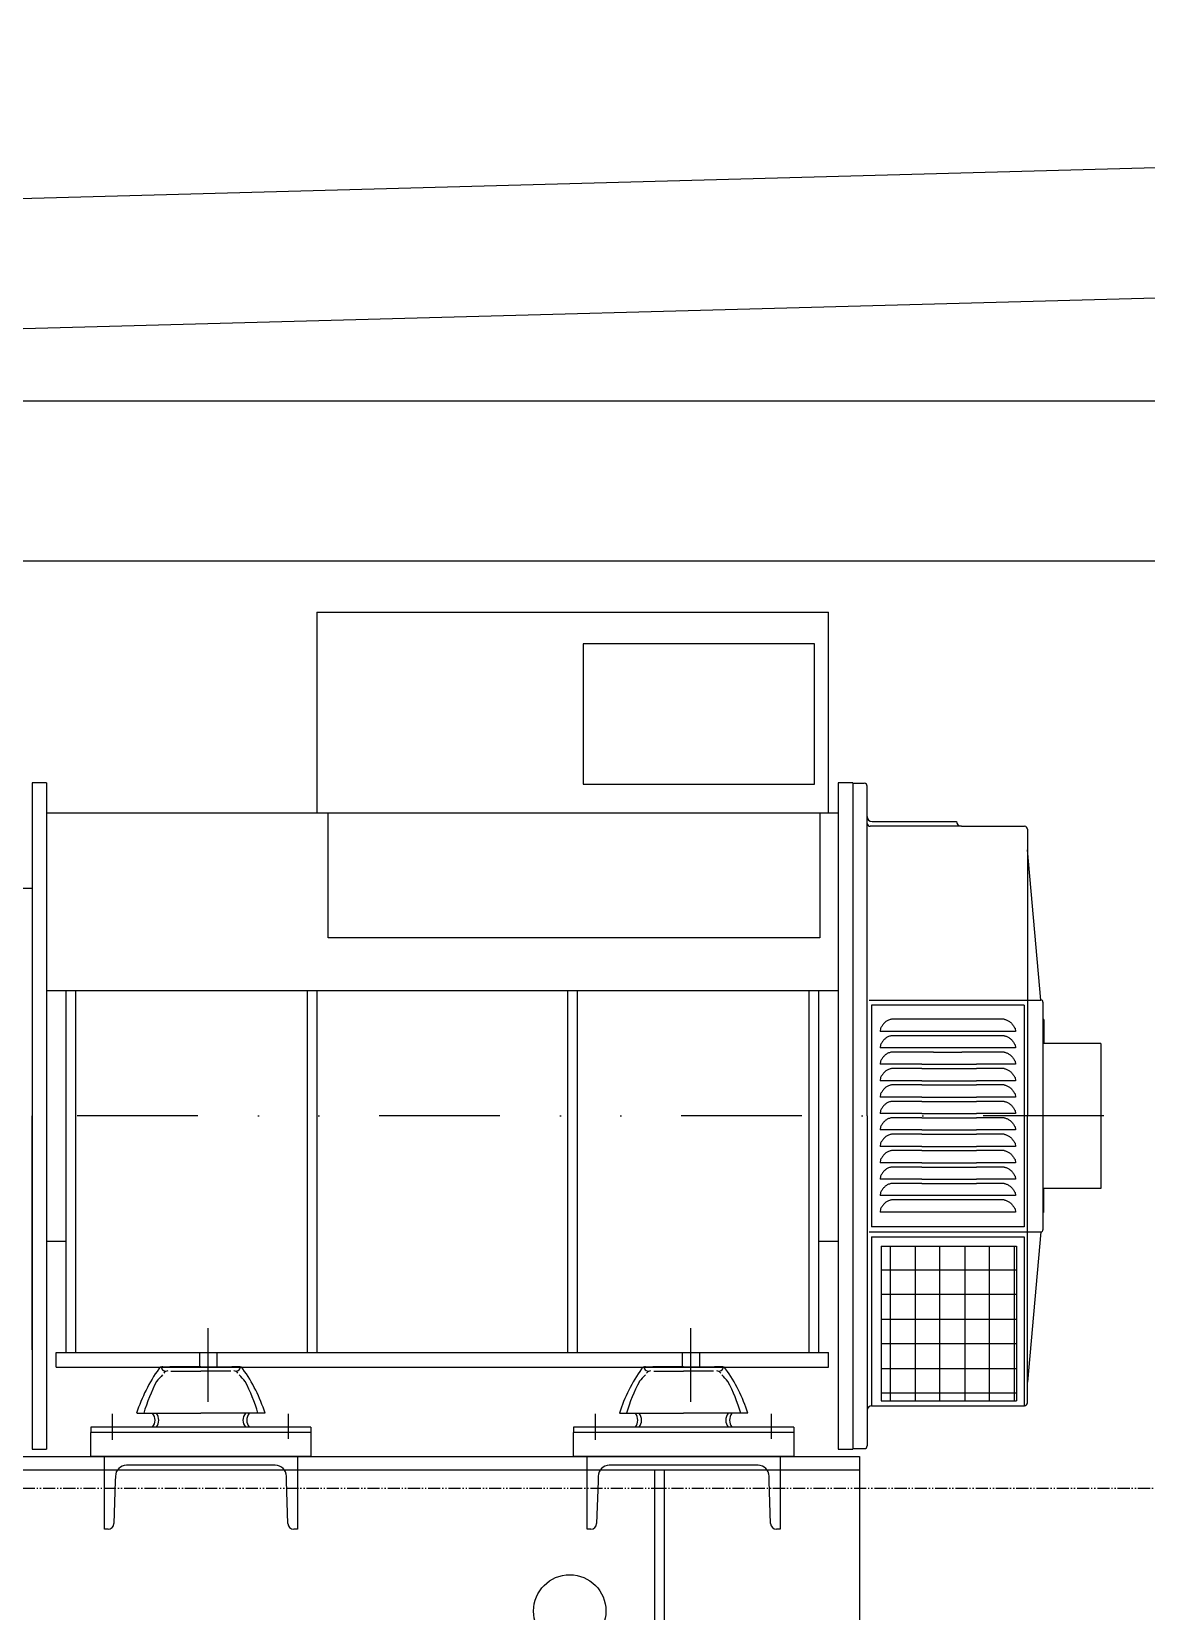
# Model space of a CAD drawing. Extents: x -79364 to 3230, y 28528 to 72157.
# Drawn here: x -61454 to -60299, y 50244 to 51880 of the extents above; entities that cross this region are included whole.
import ezdxf

# ---------------------------------------------------------------- set-up
doc = ezdxf.new("R2010")
doc.units = 0
doc.header["$LTSCALE"] = 500
doc.linetypes.add('DIVIDE2', pattern=[0.625, 0.25, -0.125, 0, -0.125, 0, -0.125])
doc.linetypes.add('PHANTOM', pattern=[2.1, 1.25, -0.2, 0.125, -0.2, 0.125, -0.2])
doc.layers.get('0').update_dxf_attribs({"linetype": 'CONTINUOUS'})
for name, color, linetype in [('GENERATORSETT', 1, 'CONTINUOUS'), ('OBRYS', 6, 'CONTINUOUS'), ('S0CO1', 1, 'CONTINUOUS'), ('S0CO3', 3, 'CONTINUOUS'), ('S0PH1', 1, 'PHANTOM')]:
    doc.layers.add(name, color=color, linetype=linetype)

# ---------------------------------------------------------------- blocks, each defined once
blk = doc.blocks.new('gt')
at = {"color": 0, "linetype": 'ByBlock'}
for p, q in [((993.9, 1144.1), (1001.2, 1144.1)), ((1013.3, 1144.1), (1001.2, 1144.1)), ((1002.3, 1139.6), (1033.3, 1139.6)), ((1033.3, 1144.1), (1013.3, 1144.1)), ((1033.3, 1144.1), (1053.3, 1144.1)), ((1064.2, 1139.6), (1033.3, 1139.6)), ((1053.3, 1144.1), (1065.3, 1144.1)), ((1072.6, 1144.1), (1065.3, 1144.1)), ((1493.9, 1144.1), (1501.2, 1144.1)), ((1513.3, 1144.1), (1501.2, 1144.1)), ((1502.3, 1139.6), (1533.3, 1139.6)), ((1533.3, 1144.1), (1513.3, 1144.1)), ((1533.3, 1144.1), (1553.3, 1144.1)), ((1564.2, 1139.6), (1533.3, 1139.6)), ((1553.3, 1144.1), (1565.3, 1144.1)), ((1572.6, 1144.1), (1565.3, 1144.1)), ((983.3, 1081.4), (919.3, 1081.4)), ((919.3, 1081.4), (919.3, 1076.1)), ((941.5, 1095.2), (941.5, 1068.5)), ((966.8, 1095.9), (983.3, 1095.9)), ((983.3, 1095.9), (1033.3, 1095.9)), ((1083.3, 1081.4), (983.3, 1081.4)), ((1083.3, 1095.9), (1033.3, 1095.9)), ((1099.8, 1095.9), (1083.3, 1095.9)), ((1147.3, 1081.4), (1083.3, 1081.4)), ((1123.8, 1095.2), (1123.8, 1069.5)), ((1147.3, 1081.4), (1147.3, 1076.1)), ((1419.3, 1081.4), (1419.3, 1076.1)), ((1483.3, 1081.4), (1419.3, 1081.4)), ((1441.5, 1095.2), (1441.5, 1068.5)), ((1466.8, 1095.9), (1483.3, 1095.9)), ((1483.3, 1095.9), (1533.3, 1095.9)), ((1583.3, 1081.4), (1483.3, 1081.4)), ((1583.3, 1095.9), (1533.3, 1095.9)), ((1599.8, 1095.9), (1583.3, 1095.9)), ((1647.3, 1081.4), (1583.3, 1081.4)), ((1623.8, 1095.2), (1623.8, 1069.5)), ((1647.3, 1081.4), (1647.3, 1076.1)), ((1147.3, 1076.1), (919.3, 1076.1)), ((919.3, 1051.1), (919.3, 1076.1)), ((919.3, 1051.1), (919.3, 1076.1)), ((1147.3, 1076.1), (919.3, 1076.1)), ((1147.3, 1076.1), (919.3, 1076.1)), ((1147.3, 1076.1), (1147.3, 1051.1)), ((1147.3, 1076.1), (1147.3, 1051.1)), ((1647.3, 1076.1), (1419.3, 1076.1)), ((1419.3, 1051.1), (1419.3, 1076.1)), ((1647.3, 1076.1), (1419.3, 1076.1)), ((1647.3, 1076.1), (1419.3, 1076.1)), ((1419.3, 1051.1), (1419.3, 1076.1)), ((1647.3, 1076.1), (1647.3, 1051.1)), ((1647.3, 1076.1), (1647.3, 1051.1)), ((-283.7, 1051.1), (1715.3, 1051.1)), ((1147.3, 1051.1), (919.3, 1051.1)), ((1133.3, 1051.1), (933.3, 1051.1)), ((933.3, 975.7), (933.3, 1051.1)), ((1133.3, 1051.1), (1133.3, 975.7)), ((1647.3, 1051.1), (1419.3, 1051.1)), ((1633.3, 1051.1), (1433.3, 1051.1)), ((1433.3, 975.7), (1433.3, 1051.1)), ((1633.3, 1051.1), (1633.3, 975.7)), ((1715.3, 1051.1), (1715.3, 791.1)), ((1715.3, 1037.1), (-584.7, 1037.1)), ((1110.3, 1042.1), (956.3, 1042.1)), ((1610.3, 1042.1), (1456.3, 1042.1)), ((1503.3, 791.1), (1503.3, 1037.1)), ((1513.3, 791.1), (1513.3, 1037.1)), ((944.6, 1025.7), (943.1, 981.7)), ((944.8, 1030.6), (944.6, 1025.7)), ((1121.9, 1025.7), (1121.8, 1030.6)), ((1123.4, 981.7), (1121.9, 1025.7)), ((1444.6, 1025.7), (1443.1, 981.7)), ((1444.8, 1030.6), (1444.6, 1025.7)), ((1621.9, 1025.7), (1621.8, 1030.6)), ((1623.4, 981.7), (1621.9, 1025.7)), ((937.1, 975.7), (933.3, 975.7)), ((1133.3, 975.7), (1129.4, 975.7)), ((1437.1, 975.7), (1433.3, 975.7)), ((1633.3, 975.7), (1629.4, 975.7))]:
    blk.add_line(p, q, dxfattribs=at)
blk.add_circle((1415.3, 891.1), 37.5, dxfattribs=at)
for centre, radius, start, end in [((1123.3, 1046.4), 164.2, 144.4201, 162.4257), ((1150.1, 1043.8), 183.6, 152.4005, 163.4917), ((1073, 1057.2), 111.7, 135.288, 140.0986), ((993.9, 1139.1), 5, 90, 146.4666), ((995.7, 1143.2), 3.22, 184.8908, 271.4288), ((999.1, 1134.7), 5, 90, 146.4666), ((1067.5, 1134.7), 5, 33.5334, 90), ((1070.9, 1143.2), 3.22, 268.5712, 355.1092), ((1072.6, 1139.1), 5, 33.5334, 90), ((993.5, 1057.2), 111.7, 39.9014, 44.712), ((943.2, 1046.4), 164.2, 17.5743, 35.5799), ((916.4, 1043.8), 183.6, 16.5083, 27.5995), ((1623.3, 1046.4), 164.2, 144.4201, 162.4257), ((1650.1, 1043.8), 183.6, 152.4005, 163.4917), ((1573, 1057.2), 111.7, 135.288, 140.0986), ((1493.9, 1139.1), 5, 90, 146.4666), ((1495.7, 1143.2), 3.22, 184.8908, 271.4288), ((1499.1, 1134.7), 5, 90, 146.4666), ((1567.5, 1134.7), 5, 33.5334, 90), ((1570.9, 1143.2), 3.22, 268.5712, 355.1092), ((1572.6, 1139.1), 5, 33.5334, 90), ((1493.5, 1057.2), 111.7, 39.9014, 44.712), ((1443.2, 1046.4), 164.2, 17.5743, 35.5799), ((1416.4, 1043.8), 183.6, 16.5083, 27.5995), ((974.3, 1088.7), 11.5, 321.1124, 38.8876), ((978.2, 1088.7), 11.5, 321.1124, 38.8876), ((1088.4, 1088.7), 11.5, 141.1124, 218.8876), ((1092.3, 1088.7), 11.5, 141.1124, 218.8876), ((1474.3, 1088.7), 11.5, 321.1124, 38.8876), ((1478.2, 1088.7), 11.5, 321.1124, 38.8876), ((1588.4, 1088.7), 11.5, 141.1124, 218.8876), ((1592.3, 1088.7), 11.5, 141.1124, 218.8876), ((956.3, 1030.6), 11.5, 90, 180), ((1110.3, 1030.6), 11.5, 0, 90), ((1456.3, 1030.6), 11.5, 90, 180), ((1610.3, 1030.6), 11.5, 0, 90), ((937.1, 981.7), 6, 270, 0), ((1129.4, 981.7), 6, 180, 270), ((1437.1, 981.7), 6, 270, 0), ((1629.4, 981.7), 6, 180, 270)]:
    blk.add_arc(centre, radius, start, end, dxfattribs=at)
blk = doc.blocks.new('*X24')
at = {"layer": 'OBRYS', "color": 0}
for p, q in [((194.603058, 147.487442), (194.603058, 163.487442)), ((197.163055, 163.487442), (197.163055, 147.487442)), ((199.723068, 147.487442), (199.723068, 163.487442)), ((202.283066, 163.487442), (202.283066, 147.487442)), ((204.843063, 147.487442), (204.843063, 163.487442)), ((207.403061, 163.487442), (207.403061, 147.487442)), ((193.633057, 161.067444), (207.633057, 161.067444)), ((207.633057, 158.507446), (193.633057, 158.507446)), ((193.633057, 155.947449), (207.633057, 155.947449)), ((207.633057, 153.387451), (193.633057, 153.387451)), ((193.633057, 150.827454), (207.633057, 150.827454)), ((207.633057, 148.267441), (193.633057, 148.267441))]:
    blk.add_line(p, q, dxfattribs=at)

msp = doc.modelspace()

# ---------------------------------------------------------------- linework, layer by layer
at = {"layer": 'GENERATORSETT', "color": 0}
for p, q in [((-61158.216, 51279.005), (-60628.216, 51279.005)), ((-61158.216, 51279.005), (-61158.216, 51071.331)), ((-60628.216, 51071.331), (-60628.216, 51279.005)), ((-60882.281, 51246.268), (-60882.281, 51101.044)), ((-60642.662, 51246.268), (-60882.281, 51246.268)), ((-60642.662, 51101.044), (-60642.662, 51246.268)), ((-61453.216, 51102.331), (-61453.216, 50412.331)), ((-61438.216, 51102.331), (-61453.216, 51102.331)), ((-61438.216, 51102.331), (-61438.216, 50412.331)), ((-60882.281, 51101.044), (-60642.662, 51101.044)), ((-60603.216, 51102.331), (-60618.216, 51102.331)), ((-60618.216, 51102.331), (-60618.216, 50412.331)), ((-60603.216, 51102.331), (-60603.216, 50412.331)), ((-60603.216, 51101.826), (-60591.216, 51101.826)), ((-60588.216, 51067.331), (-60588.216, 51098.826)), ((-61438.216, 51071.331), (-60618.216, 51071.331)), ((-61146.648, 50941.881), (-61146.648, 51071.331)), ((-60637.216, 51071.331), (-60637.216, 50941.881)), ((-60588.216, 50757.331), (-60588.216, 51067.331)), ((-60583.216, 51062.331), (-60495.716, 51062.331)), ((-60490.716, 51057.331), (-60585.216, 51057.331)), ((-60490.716, 51057.331), (-60425.216, 51057.331)), ((-60422.216, 51054.331), (-60422.216, 50757.331)), ((-60408.216, 50877.331), (-60422.216, 51033.015)), ((-61464.109, 50993.343), (-61453.216, 50993.343)), ((-61453.216, 50999.609), (-61453.216, 50757.331)), ((-60637.216, 50941.881), (-61146.648, 50941.881)), ((-61438.216, 50887.394), (-60618.216, 50887.394)), ((-61418.216, 50887.394), (-61418.216, 50512.331)), ((-61408.216, 50887.394), (-61408.216, 50512.331)), ((-61168.216, 50887.394), (-61168.216, 50512.331)), ((-61158.216, 50887.394), (-61158.216, 50512.331)), ((-60898.216, 50512.331), (-60898.216, 50887.394)), ((-60888.216, 50512.331), (-60888.216, 50887.394)), ((-60648.216, 50512.331), (-60648.216, 50887.394)), ((-60638.216, 50512.331), (-60638.216, 50887.394)), ((-60586.216, 50877.331), (-60422.216, 50877.331)), ((-60583.754, 50872.233), (-60583.754, 50642.463)), ((-60425.754, 50872.233), (-60583.754, 50872.233)), ((-60583.754, 50872.233), (-60583.754, 50642.463)), ((-60425.754, 50872.233), (-60583.754, 50872.233)), ((-60425.754, 50872.233), (-60583.754, 50872.233)), ((-60583.754, 50872.233), (-60583.754, 50642.463)), ((-60425.754, 50872.233), (-60583.754, 50872.233)), ((-60583.754, 50872.233), (-60583.754, 50642.463)), ((-60425.754, 50872.233), (-60425.754, 50642.463)), ((-60425.754, 50872.233), (-60425.754, 50642.463)), ((-60422.216, 50877.331), (-60408.216, 50877.331)), ((-60406.216, 50875.331), (-60406.216, 50817.091)), ((-60446.42, 50857.466), (-60563.089, 50857.466)), ((-60446.42, 50857.466), (-60563.089, 50857.466)), ((-60405.216, 50857.331), (-60406.216, 50857.331)), ((-60405.216, 50857.331), (-60405.216, 50832.331)), ((-60434.754, 50844.871), (-60574.754, 50844.871)), ((-60434.754, 50844.871), (-60574.754, 50844.871)), ((-60446.42, 50840.466), (-60563.089, 50840.466)), ((-60446.42, 50840.466), (-60563.089, 50840.466)), ((-60346.216, 50832.331), (-60406.216, 50832.331)), ((-60346.216, 50832.331), (-60346.216, 50812.995)), ((-60434.754, 50827.871), (-60574.754, 50827.871)), ((-60434.754, 50827.871), (-60574.754, 50827.871)), ((-60519.449, 50823.466), (-60563.089, 50823.466)), ((-60519.449, 50823.466), (-60563.089, 50823.466)), ((-60519.449, 50823.466), (-60490.227, 50823.466)), ((-60446.42, 50823.466), (-60490.227, 50823.466)), ((-60446.42, 50823.466), (-60490.227, 50823.466)), ((-60406.216, 50817.091), (-60406.216, 50769.987)), ((-60346.216, 50812.995), (-60346.216, 50682.331)), ((-60531.615, 50810.871), (-60574.754, 50810.871)), ((-60531.615, 50810.871), (-60574.754, 50810.871)), ((-60531.615, 50806.466), (-60563.089, 50806.466)), ((-60531.615, 50806.466), (-60563.089, 50806.466)), ((-60531.615, 50810.871), (-60475.128, 50810.871)), ((-60531.615, 50806.466), (-60475.128, 50806.466)), ((-60434.754, 50810.871), (-60475.128, 50810.871)), ((-60434.754, 50810.871), (-60475.128, 50810.871)), ((-60446.42, 50806.466), (-60475.128, 50806.466)), ((-60446.42, 50806.466), (-60475.128, 50806.466)), ((-60531.615, 50793.871), (-60574.754, 50793.871)), ((-60531.615, 50793.871), (-60574.754, 50793.871)), ((-60531.615, 50789.466), (-60563.089, 50789.466)), ((-60531.615, 50789.466), (-60563.089, 50789.466)), ((-60531.615, 50793.871), (-60475.128, 50793.871)), ((-60531.615, 50789.466), (-60475.128, 50789.466)), ((-60434.754, 50793.871), (-60475.128, 50793.871)), ((-60434.754, 50793.871), (-60475.128, 50793.871)), ((-60446.42, 50789.466), (-60475.128, 50789.466)), ((-60446.42, 50789.466), (-60475.128, 50789.466)), ((-60531.615, 50776.871), (-60574.754, 50776.871)), ((-60531.615, 50776.871), (-60574.754, 50776.871)), ((-60531.615, 50772.466), (-60563.089, 50772.466)), ((-60531.615, 50772.466), (-60563.089, 50772.466)), ((-60531.615, 50776.871), (-60475.128, 50776.871)), ((-60531.615, 50772.466), (-60475.128, 50772.466)), ((-60434.754, 50776.871), (-60475.128, 50776.871)), ((-60434.754, 50776.871), (-60475.128, 50776.871)), ((-60446.42, 50772.466), (-60475.128, 50772.466)), ((-60446.42, 50772.466), (-60475.128, 50772.466)), ((-60406.216, 50769.987), (-60406.216, 50707.331)), ((-60346.216, 50774.083), (-60346.216, 50682.331)), ((-61453.216, 50515.052), (-61453.216, 50757.331)), ((-60588.216, 50757.331), (-60588.216, 50515.052)), ((-60531.615, 50759.871), (-60574.754, 50759.871)), ((-60531.615, 50759.871), (-60574.754, 50759.871)), ((-60531.615, 50755.466), (-60563.089, 50755.466)), ((-60531.615, 50755.466), (-60563.089, 50755.466)), ((-60531.615, 50759.871), (-60475.128, 50759.871)), ((-60531.615, 50755.466), (-60475.128, 50755.466)), ((-60434.754, 50759.871), (-60475.128, 50759.871)), ((-60434.754, 50759.871), (-60475.128, 50759.871)), ((-60446.42, 50755.466), (-60475.128, 50755.466)), ((-60446.42, 50755.466), (-60475.128, 50755.466)), ((-60422.216, 50464.831), (-60422.216, 50757.331)), ((-60531.615, 50742.871), (-60574.754, 50742.871)), ((-60531.615, 50742.871), (-60574.754, 50742.871)), ((-60531.615, 50738.466), (-60563.089, 50738.466)), ((-60531.615, 50738.466), (-60563.089, 50738.466)), ((-60531.615, 50742.871), (-60475.128, 50742.871)), ((-60531.615, 50738.466), (-60475.128, 50738.466)), ((-60434.754, 50742.871), (-60475.128, 50742.871)), ((-60434.754, 50742.871), (-60475.128, 50742.871)), ((-60446.42, 50738.466), (-60475.128, 50738.466)), ((-60446.42, 50738.466), (-60475.128, 50738.466)), ((-60531.615, 50725.871), (-60574.754, 50725.871)), ((-60531.615, 50725.871), (-60574.754, 50725.871)), ((-60531.615, 50721.466), (-60563.089, 50721.466)), ((-60531.615, 50721.466), (-60563.089, 50721.466)), ((-60531.615, 50725.871), (-60475.128, 50725.871)), ((-60531.615, 50721.466), (-60475.128, 50721.466)), ((-60434.754, 50725.871), (-60475.128, 50725.871)), ((-60434.754, 50725.871), (-60475.128, 50725.871)), ((-60446.42, 50721.466), (-60475.128, 50721.466)), ((-60446.42, 50721.466), (-60475.128, 50721.466)), ((-60531.615, 50708.871), (-60574.754, 50708.871)), ((-60531.615, 50708.871), (-60574.754, 50708.871)), ((-60531.615, 50704.466), (-60563.089, 50704.466)), ((-60531.615, 50704.466), (-60563.089, 50704.466)), ((-60531.615, 50708.871), (-60475.128, 50708.871)), ((-60531.615, 50704.466), (-60475.128, 50704.466)), ((-60434.754, 50708.871), (-60475.128, 50708.871)), ((-60434.754, 50708.871), (-60475.128, 50708.871)), ((-60446.42, 50704.466), (-60475.128, 50704.466)), ((-60446.42, 50704.466), (-60475.128, 50704.466)), ((-60406.216, 50707.331), (-60406.216, 50639.331)), ((-60531.615, 50691.871), (-60574.754, 50691.871)), ((-60531.615, 50691.871), (-60574.754, 50691.871)), ((-60531.615, 50687.466), (-60563.089, 50687.466)), ((-60531.615, 50687.466), (-60563.089, 50687.466)), ((-60531.615, 50691.871), (-60475.128, 50691.871)), ((-60531.615, 50687.466), (-60475.128, 50687.466)), ((-60434.754, 50691.871), (-60475.128, 50691.871)), ((-60434.754, 50691.871), (-60475.128, 50691.871)), ((-60446.42, 50687.466), (-60475.128, 50687.466)), ((-60446.42, 50687.466), (-60475.128, 50687.466)), ((-60346.216, 50682.331), (-60406.216, 50682.331)), ((-60405.216, 50657.331), (-60405.216, 50682.331)), ((-60434.754, 50674.871), (-60574.754, 50674.871)), ((-60434.754, 50674.871), (-60574.754, 50674.871)), ((-60446.42, 50670.466), (-60563.089, 50670.466)), ((-60446.42, 50670.466), (-60563.089, 50670.466)), ((-60434.754, 50657.871), (-60574.754, 50657.871)), ((-60434.754, 50657.871), (-60574.754, 50657.871)), ((-60586.216, 50637.331), (-60422.216, 50637.331)), ((-60425.754, 50642.463), (-60583.754, 50642.463)), ((-60425.754, 50642.463), (-60583.754, 50642.463)), ((-60408.216, 50637.331), (-60422.216, 50481.646)), ((-60422.216, 50637.331), (-60408.216, 50637.331)), ((-61423.216, 50627.331), (-61438.216, 50627.331)), ((-61418.216, 50627.331), (-61423.216, 50627.331)), ((-60618.216, 50627.331), (-60638.216, 50627.331)), ((-60583.754, 50632.331), (-60583.754, 50462.331)), ((-60583.754, 50632.331), (-60425.754, 50632.331)), ((-60573.754, 50622.331), (-60433.754, 50622.331)), ((-60573.754, 50622.331), (-60573.754, 50462.331)), ((-60433.754, 50622.331), (-60433.754, 50462.331)), ((-60425.754, 50632.331), (-60425.754, 50462.331)), ((-61270.825, 50461.298), (-61270.825, 50537.556)), ((-60770.825, 50461.298), (-60770.825, 50537.556)), ((-61428.216, 50497.331), (-61428.216, 50512.331)), ((-61428.216, 50512.331), (-60628.216, 50512.331)), ((-61279.825, 50512.331), (-61279.825, 50497.331)), ((-61261.825, 50512.331), (-61261.825, 50497.331)), ((-60779.825, 50512.331), (-60779.825, 50497.331)), ((-60761.825, 50512.331), (-60761.825, 50497.331)), ((-60628.216, 50497.331), (-60628.216, 50512.331)), ((-60588.216, 50515.052), (-60588.216, 50447.331)), ((-61428.216, 50497.331), (-60628.216, 50497.331)), ((-60583.754, 50462.331), (-60583.754, 50457.331)), ((-60583.754, 50457.302), (-60425.216, 50457.302)), ((-60573.754, 50462.331), (-60433.754, 50462.331)), ((-60425.754, 50462.331), (-60425.754, 50457.302)), ((-60422.216, 50460.331), (-60422.216, 50464.831)), ((-60588.216, 50447.331), (-60588.216, 50415.835)), ((-61453.216, 50412.331), (-61438.216, 50412.331)), ((-60618.216, 50412.331), (-60603.216, 50412.331)), ((-60603.216, 50412.835), (-60591.216, 50412.835))]:
    msp.add_line(p, q, dxfattribs=at)
for points in [[(-60563.089, 50857.466), (-60563.819, 50857.265), (-60564.547, 50857.053), (-60565.272, 50856.821), (-60565.993, 50856.557), (-60566.707, 50856.251), (-60566.707, 50856.251), (-60567.413, 50855.895), (-60568.107, 50855.488), (-60568.784, 50855.031), (-60569.439, 50854.525), (-60570.068, 50853.972), (-60570.068, 50853.972), (-60570.667, 50853.375), (-60571.235, 50852.742), (-60571.772, 50852.086), (-60572.276, 50851.416), (-60572.748, 50850.743), (-60572.748, 50850.743), (-60573.189, 50850.078), (-60573.603, 50849.419), (-60573.998, 50848.765), (-60574.379, 50848.115), (-60574.754, 50844.871)], [(-60563.089, 50857.466), (-60563.819, 50857.265), (-60564.547, 50857.053), (-60565.272, 50856.821), (-60565.993, 50856.557), (-60566.707, 50856.251), (-60566.707, 50856.251), (-60567.413, 50855.895), (-60568.107, 50855.488), (-60568.784, 50855.031), (-60569.439, 50854.525), (-60570.068, 50853.972), (-60570.068, 50853.972), (-60570.667, 50853.375), (-60571.235, 50852.742), (-60571.772, 50852.086), (-60572.276, 50851.416), (-60572.748, 50850.743), (-60572.748, 50850.743), (-60573.189, 50850.078), (-60573.603, 50849.419), (-60573.998, 50848.765), (-60574.379, 50848.115), (-60574.754, 50844.871)], [(-60446.419, 50857.466), (-60445.69, 50857.265), (-60444.961, 50857.053), (-60444.236, 50856.821), (-60443.516, 50856.557), (-60442.802, 50856.251), (-60442.802, 50856.251), (-60442.096, 50855.895), (-60441.402, 50855.488), (-60440.725, 50855.031), (-60440.07, 50854.525), (-60439.441, 50853.972), (-60439.441, 50853.972), (-60438.841, 50853.375), (-60438.273, 50852.742), (-60437.737, 50852.086), (-60437.232, 50851.416), (-60436.76, 50850.743), (-60436.76, 50850.743), (-60436.32, 50850.078), (-60435.906, 50849.419), (-60435.511, 50848.765), (-60435.129, 50848.115), (-60434.754, 50844.871)], [(-60446.419, 50857.466), (-60445.69, 50857.265), (-60444.961, 50857.053), (-60444.236, 50856.821), (-60443.516, 50856.557), (-60442.802, 50856.251), (-60442.802, 50856.251), (-60442.096, 50855.895), (-60441.402, 50855.488), (-60440.725, 50855.031), (-60440.07, 50854.525), (-60439.441, 50853.972), (-60439.441, 50853.972), (-60438.841, 50853.375), (-60438.273, 50852.742), (-60437.737, 50852.086), (-60437.232, 50851.416), (-60436.76, 50850.743), (-60436.76, 50850.743), (-60436.32, 50850.078), (-60435.906, 50849.419), (-60435.511, 50848.765), (-60435.129, 50848.115), (-60434.754, 50844.871)], [(-60563.089, 50840.466), (-60563.819, 50840.265), (-60564.547, 50840.053), (-60565.272, 50839.821), (-60565.993, 50839.557), (-60566.707, 50839.251), (-60566.707, 50839.251), (-60567.413, 50838.895), (-60568.107, 50838.488), (-60568.784, 50838.031), (-60569.439, 50837.526), (-60570.068, 50836.973), (-60570.068, 50836.973), (-60570.667, 50836.375), (-60571.235, 50835.742), (-60571.772, 50835.086), (-60572.276, 50834.416), (-60572.748, 50833.743), (-60572.748, 50833.743), (-60573.189, 50833.077), (-60573.603, 50832.419), (-60573.998, 50831.765), (-60574.379, 50831.115), (-60574.754, 50827.871)], [(-60563.089, 50840.466), (-60563.819, 50840.265), (-60564.547, 50840.053), (-60565.272, 50839.821), (-60565.993, 50839.557), (-60566.707, 50839.251), (-60566.707, 50839.251), (-60567.413, 50838.895), (-60568.107, 50838.488), (-60568.784, 50838.031), (-60569.439, 50837.526), (-60570.068, 50836.973), (-60570.068, 50836.973), (-60570.667, 50836.375), (-60571.235, 50835.742), (-60571.772, 50835.086), (-60572.276, 50834.416), (-60572.748, 50833.743), (-60572.748, 50833.743), (-60573.189, 50833.077), (-60573.603, 50832.419), (-60573.998, 50831.765), (-60574.379, 50831.115), (-60574.754, 50827.871)], [(-60446.419, 50840.466), (-60445.69, 50840.265), (-60444.961, 50840.053), (-60444.236, 50839.821), (-60443.516, 50839.557), (-60442.802, 50839.251), (-60442.802, 50839.251), (-60442.096, 50838.895), (-60441.402, 50838.488), (-60440.725, 50838.031), (-60440.07, 50837.526), (-60439.441, 50836.973), (-60439.441, 50836.973), (-60438.841, 50836.375), (-60438.273, 50835.742), (-60437.737, 50835.086), (-60437.232, 50834.416), (-60436.76, 50833.743), (-60436.76, 50833.743), (-60436.32, 50833.077), (-60435.906, 50832.419), (-60435.511, 50831.765), (-60435.129, 50831.115), (-60434.754, 50827.871)], [(-60446.419, 50840.466), (-60445.69, 50840.265), (-60444.961, 50840.053), (-60444.236, 50839.821), (-60443.516, 50839.557), (-60442.802, 50839.251), (-60442.802, 50839.251), (-60442.096, 50838.895), (-60441.402, 50838.488), (-60440.725, 50838.031), (-60440.07, 50837.526), (-60439.441, 50836.973), (-60439.441, 50836.973), (-60438.841, 50836.375), (-60438.273, 50835.742), (-60437.737, 50835.086), (-60437.232, 50834.416), (-60436.76, 50833.743), (-60436.76, 50833.743), (-60436.32, 50833.077), (-60435.906, 50832.419), (-60435.511, 50831.765), (-60435.129, 50831.115), (-60434.754, 50827.871)], [(-60563.089, 50823.466), (-60563.819, 50823.265), (-60564.547, 50823.054), (-60565.272, 50822.821), (-60565.993, 50822.557), (-60566.707, 50822.251), (-60566.707, 50822.251), (-60567.413, 50821.895), (-60568.107, 50821.488), (-60568.784, 50821.031), (-60569.439, 50820.526), (-60570.068, 50819.973), (-60570.068, 50819.973), (-60570.667, 50819.375), (-60571.235, 50818.743), (-60571.772, 50818.086), (-60572.276, 50817.416), (-60572.748, 50816.743), (-60572.748, 50816.743), (-60573.189, 50816.078), (-60573.603, 50815.419), (-60573.998, 50814.765), (-60574.379, 50814.114), (-60574.754, 50810.871)], [(-60563.089, 50823.466), (-60563.819, 50823.265), (-60564.547, 50823.054), (-60565.272, 50822.821), (-60565.993, 50822.557), (-60566.707, 50822.251), (-60566.707, 50822.251), (-60567.413, 50821.895), (-60568.107, 50821.488), (-60568.784, 50821.031), (-60569.439, 50820.526), (-60570.068, 50819.973), (-60570.068, 50819.973), (-60570.667, 50819.375), (-60571.235, 50818.743), (-60571.772, 50818.086), (-60572.276, 50817.416), (-60572.748, 50816.743), (-60572.748, 50816.743), (-60573.189, 50816.078), (-60573.603, 50815.419), (-60573.998, 50814.765), (-60574.379, 50814.114), (-60574.754, 50810.871)], [(-60446.419, 50823.466), (-60445.69, 50823.265), (-60444.961, 50823.054), (-60444.236, 50822.821), (-60443.516, 50822.557), (-60442.802, 50822.251), (-60442.802, 50822.251), (-60442.096, 50821.895), (-60441.402, 50821.488), (-60440.725, 50821.031), (-60440.07, 50820.526), (-60439.441, 50819.973), (-60439.441, 50819.973), (-60438.841, 50819.375), (-60438.273, 50818.743), (-60437.737, 50818.086), (-60437.232, 50817.416), (-60436.76, 50816.743), (-60436.76, 50816.743), (-60436.32, 50816.078), (-60435.906, 50815.419), (-60435.511, 50814.765), (-60435.129, 50814.114), (-60434.754, 50810.871)], [(-60446.419, 50823.466), (-60445.69, 50823.265), (-60444.961, 50823.054), (-60444.236, 50822.821), (-60443.516, 50822.557), (-60442.802, 50822.251), (-60442.802, 50822.251), (-60442.096, 50821.895), (-60441.402, 50821.488), (-60440.725, 50821.031), (-60440.07, 50820.526), (-60439.441, 50819.973), (-60439.441, 50819.973), (-60438.841, 50819.375), (-60438.273, 50818.743), (-60437.737, 50818.086), (-60437.232, 50817.416), (-60436.76, 50816.743), (-60436.76, 50816.743), (-60436.32, 50816.078), (-60435.906, 50815.419), (-60435.511, 50814.765), (-60435.129, 50814.114), (-60434.754, 50810.871)], [(-60563.089, 50806.466), (-60563.819, 50806.265), (-60564.547, 50806.053), (-60565.272, 50805.821), (-60565.993, 50805.557), (-60566.707, 50805.251), (-60566.707, 50805.251), (-60567.413, 50804.895), (-60568.107, 50804.488), (-60568.784, 50804.031), (-60569.439, 50803.525), (-60570.068, 50802.972), (-60570.068, 50802.972), (-60570.667, 50802.375), (-60571.235, 50801.743), (-60571.772, 50801.086), (-60572.276, 50800.416), (-60572.748, 50799.743), (-60572.748, 50799.743), (-60573.189, 50799.078), (-60573.603, 50798.419), (-60573.998, 50797.765), (-60574.379, 50797.114), (-60574.754, 50793.871)], [(-60563.089, 50806.466), (-60563.819, 50806.265), (-60564.547, 50806.053), (-60565.272, 50805.821), (-60565.993, 50805.557), (-60566.707, 50805.251), (-60566.707, 50805.251), (-60567.413, 50804.895), (-60568.107, 50804.488), (-60568.784, 50804.031), (-60569.439, 50803.525), (-60570.068, 50802.972), (-60570.068, 50802.972), (-60570.667, 50802.375), (-60571.235, 50801.743), (-60571.772, 50801.086), (-60572.276, 50800.416), (-60572.748, 50799.743), (-60572.748, 50799.743), (-60573.189, 50799.078), (-60573.603, 50798.419), (-60573.998, 50797.765), (-60574.379, 50797.114), (-60574.754, 50793.871)], [(-60446.419, 50806.466), (-60445.69, 50806.265), (-60444.961, 50806.053), (-60444.236, 50805.821), (-60443.516, 50805.557), (-60442.802, 50805.251), (-60442.802, 50805.251), (-60442.096, 50804.895), (-60441.402, 50804.488), (-60440.725, 50804.031), (-60440.07, 50803.525), (-60439.441, 50802.972), (-60439.441, 50802.972), (-60438.841, 50802.375), (-60438.273, 50801.743), (-60437.737, 50801.086), (-60437.232, 50800.416), (-60436.76, 50799.743), (-60436.76, 50799.743), (-60436.32, 50799.078), (-60435.906, 50798.419), (-60435.511, 50797.765), (-60435.129, 50797.114), (-60434.754, 50793.871)], [(-60446.419, 50806.466), (-60445.69, 50806.265), (-60444.961, 50806.053), (-60444.236, 50805.821), (-60443.516, 50805.557), (-60442.802, 50805.251), (-60442.802, 50805.251), (-60442.096, 50804.895), (-60441.402, 50804.488), (-60440.725, 50804.031), (-60440.07, 50803.525), (-60439.441, 50802.972), (-60439.441, 50802.972), (-60438.841, 50802.375), (-60438.273, 50801.743), (-60437.737, 50801.086), (-60437.232, 50800.416), (-60436.76, 50799.743), (-60436.76, 50799.743), (-60436.32, 50799.078), (-60435.906, 50798.419), (-60435.511, 50797.765), (-60435.129, 50797.114), (-60434.754, 50793.871)], [(-60563.089, 50789.466), (-60563.819, 50789.265), (-60564.547, 50789.053), (-60565.272, 50788.821), (-60565.993, 50788.557), (-60566.707, 50788.251), (-60566.707, 50788.251), (-60567.413, 50787.895), (-60568.107, 50787.488), (-60568.784, 50787.031), (-60569.439, 50786.525), (-60570.068, 50785.972), (-60570.068, 50785.972), (-60570.667, 50785.375), (-60571.235, 50784.743), (-60571.772, 50784.086), (-60572.276, 50783.416), (-60572.748, 50782.743), (-60572.748, 50782.743), (-60573.189, 50782.078), (-60573.603, 50781.419), (-60573.998, 50780.765), (-60574.379, 50780.115), (-60574.754, 50776.871)], [(-60563.089, 50789.466), (-60563.819, 50789.265), (-60564.547, 50789.053), (-60565.272, 50788.821), (-60565.993, 50788.557), (-60566.707, 50788.251), (-60566.707, 50788.251), (-60567.413, 50787.895), (-60568.107, 50787.488), (-60568.784, 50787.031), (-60569.439, 50786.525), (-60570.068, 50785.972), (-60570.068, 50785.972), (-60570.667, 50785.375), (-60571.235, 50784.743), (-60571.772, 50784.086), (-60572.276, 50783.416), (-60572.748, 50782.743), (-60572.748, 50782.743), (-60573.189, 50782.078), (-60573.603, 50781.419), (-60573.998, 50780.765), (-60574.379, 50780.115), (-60574.754, 50776.871)], [(-60446.419, 50789.466), (-60445.69, 50789.265), (-60444.961, 50789.053), (-60444.236, 50788.821), (-60443.516, 50788.557), (-60442.802, 50788.251), (-60442.802, 50788.251), (-60442.096, 50787.895), (-60441.402, 50787.488), (-60440.725, 50787.031), (-60440.07, 50786.525), (-60439.441, 50785.972), (-60439.441, 50785.972), (-60438.841, 50785.375), (-60438.273, 50784.743), (-60437.737, 50784.086), (-60437.232, 50783.416), (-60436.76, 50782.743), (-60436.76, 50782.743), (-60436.32, 50782.078), (-60435.906, 50781.419), (-60435.511, 50780.765), (-60435.129, 50780.115), (-60434.754, 50776.871)], [(-60446.419, 50789.466), (-60445.69, 50789.265), (-60444.961, 50789.053), (-60444.236, 50788.821), (-60443.516, 50788.557), (-60442.802, 50788.251), (-60442.802, 50788.251), (-60442.096, 50787.895), (-60441.402, 50787.488), (-60440.725, 50787.031), (-60440.07, 50786.525), (-60439.441, 50785.972), (-60439.441, 50785.972), (-60438.841, 50785.375), (-60438.273, 50784.743), (-60437.737, 50784.086), (-60437.232, 50783.416), (-60436.76, 50782.743), (-60436.76, 50782.743), (-60436.32, 50782.078), (-60435.906, 50781.419), (-60435.511, 50780.765), (-60435.129, 50780.115), (-60434.754, 50776.871)], [(-60563.089, 50772.466), (-60563.819, 50772.265), (-60564.547, 50772.053), (-60565.272, 50771.821), (-60565.993, 50771.557), (-60566.707, 50771.251), (-60566.707, 50771.251), (-60567.413, 50770.895), (-60568.107, 50770.488), (-60568.784, 50770.031), (-60569.439, 50769.525), (-60570.068, 50768.972), (-60570.068, 50768.972), (-60570.667, 50768.375), (-60571.235, 50767.742), (-60571.772, 50767.086), (-60572.276, 50766.416), (-60572.748, 50765.743), (-60572.748, 50765.743), (-60573.189, 50765.078), (-60573.603, 50764.419), (-60573.998, 50763.765), (-60574.379, 50763.115), (-60574.754, 50759.871)], [(-60563.089, 50772.466), (-60563.819, 50772.265), (-60564.547, 50772.053), (-60565.272, 50771.821), (-60565.993, 50771.557), (-60566.707, 50771.251), (-60566.707, 50771.251), (-60567.413, 50770.895), (-60568.107, 50770.488), (-60568.784, 50770.031), (-60569.439, 50769.525), (-60570.068, 50768.972), (-60570.068, 50768.972), (-60570.667, 50768.375), (-60571.235, 50767.742), (-60571.772, 50767.086), (-60572.276, 50766.416), (-60572.748, 50765.743), (-60572.748, 50765.743), (-60573.189, 50765.078), (-60573.603, 50764.419), (-60573.998, 50763.765), (-60574.379, 50763.115), (-60574.754, 50759.871)], [(-60446.419, 50772.466), (-60445.69, 50772.265), (-60444.961, 50772.053), (-60444.236, 50771.821), (-60443.516, 50771.557), (-60442.802, 50771.251), (-60442.802, 50771.251), (-60442.096, 50770.895), (-60441.402, 50770.488), (-60440.725, 50770.031), (-60440.07, 50769.525), (-60439.441, 50768.972), (-60439.441, 50768.972), (-60438.841, 50768.375), (-60438.273, 50767.742), (-60437.737, 50767.086), (-60437.232, 50766.416), (-60436.76, 50765.743), (-60436.76, 50765.743), (-60436.32, 50765.078), (-60435.906, 50764.419), (-60435.511, 50763.765), (-60435.129, 50763.115), (-60434.754, 50759.871)], [(-60446.419, 50772.466), (-60445.69, 50772.265), (-60444.961, 50772.053), (-60444.236, 50771.821), (-60443.516, 50771.557), (-60442.802, 50771.251), (-60442.802, 50771.251), (-60442.096, 50770.895), (-60441.402, 50770.488), (-60440.725, 50770.031), (-60440.07, 50769.525), (-60439.441, 50768.972), (-60439.441, 50768.972), (-60438.841, 50768.375), (-60438.273, 50767.742), (-60437.737, 50767.086), (-60437.232, 50766.416), (-60436.76, 50765.743), (-60436.76, 50765.743), (-60436.32, 50765.078), (-60435.906, 50764.419), (-60435.511, 50763.765), (-60435.129, 50763.115), (-60434.754, 50759.871)], [(-60563.089, 50755.466), (-60563.819, 50755.265), (-60564.547, 50755.053), (-60565.272, 50754.821), (-60565.993, 50754.557), (-60566.707, 50754.251), (-60566.707, 50754.251), (-60567.413, 50753.895), (-60568.107, 50753.488), (-60568.784, 50753.031), (-60569.439, 50752.526), (-60570.068, 50751.973), (-60570.068, 50751.973), (-60570.667, 50751.375), (-60571.235, 50750.742), (-60571.772, 50750.086), (-60572.276, 50749.416), (-60572.748, 50748.743), (-60572.748, 50748.743), (-60573.189, 50748.077), (-60573.603, 50747.419), (-60573.998, 50746.765), (-60574.379, 50746.115), (-60574.754, 50742.871)], [(-60563.089, 50755.466), (-60563.819, 50755.265), (-60564.547, 50755.053), (-60565.272, 50754.821), (-60565.993, 50754.557), (-60566.707, 50754.251), (-60566.707, 50754.251), (-60567.413, 50753.895), (-60568.107, 50753.488), (-60568.784, 50753.031), (-60569.439, 50752.526), (-60570.068, 50751.973), (-60570.068, 50751.973), (-60570.667, 50751.375), (-60571.235, 50750.742), (-60571.772, 50750.086), (-60572.276, 50749.416), (-60572.748, 50748.743), (-60572.748, 50748.743), (-60573.189, 50748.077), (-60573.603, 50747.419), (-60573.998, 50746.765), (-60574.379, 50746.115), (-60574.754, 50742.871)], [(-60446.419, 50755.466), (-60445.69, 50755.265), (-60444.961, 50755.053), (-60444.236, 50754.821), (-60443.516, 50754.557), (-60442.802, 50754.251), (-60442.802, 50754.251), (-60442.096, 50753.895), (-60441.402, 50753.488), (-60440.725, 50753.031), (-60440.07, 50752.526), (-60439.441, 50751.973), (-60439.441, 50751.973), (-60438.841, 50751.375), (-60438.273, 50750.742), (-60437.737, 50750.086), (-60437.232, 50749.416), (-60436.76, 50748.743), (-60436.76, 50748.743), (-60436.32, 50748.077), (-60435.906, 50747.419), (-60435.511, 50746.765), (-60435.129, 50746.115), (-60434.754, 50742.871)], [(-60446.419, 50755.466), (-60445.69, 50755.265), (-60444.961, 50755.053), (-60444.236, 50754.821), (-60443.516, 50754.557), (-60442.802, 50754.251), (-60442.802, 50754.251), (-60442.096, 50753.895), (-60441.402, 50753.488), (-60440.725, 50753.031), (-60440.07, 50752.526), (-60439.441, 50751.973), (-60439.441, 50751.973), (-60438.841, 50751.375), (-60438.273, 50750.742), (-60437.737, 50750.086), (-60437.232, 50749.416), (-60436.76, 50748.743), (-60436.76, 50748.743), (-60436.32, 50748.077), (-60435.906, 50747.419), (-60435.511, 50746.765), (-60435.129, 50746.115), (-60434.754, 50742.871)], [(-60563.089, 50738.466), (-60563.819, 50738.265), (-60564.547, 50738.054), (-60565.272, 50737.821), (-60565.993, 50737.557), (-60566.707, 50737.251), (-60566.707, 50737.251), (-60567.413, 50736.895), (-60568.107, 50736.488), (-60568.784, 50736.031), (-60569.439, 50735.526), (-60570.068, 50734.973), (-60570.068, 50734.973), (-60570.667, 50734.375), (-60571.235, 50733.743), (-60571.772, 50733.086), (-60572.276, 50732.416), (-60572.748, 50731.743), (-60572.748, 50731.743), (-60573.189, 50731.078), (-60573.603, 50730.419), (-60573.998, 50729.765), (-60574.379, 50729.114), (-60574.754, 50725.871)], [(-60563.089, 50738.466), (-60563.819, 50738.265), (-60564.547, 50738.054), (-60565.272, 50737.821), (-60565.993, 50737.557), (-60566.707, 50737.251), (-60566.707, 50737.251), (-60567.413, 50736.895), (-60568.107, 50736.488), (-60568.784, 50736.031), (-60569.439, 50735.526), (-60570.068, 50734.973), (-60570.068, 50734.973), (-60570.667, 50734.375), (-60571.235, 50733.743), (-60571.772, 50733.086), (-60572.276, 50732.416), (-60572.748, 50731.743), (-60572.748, 50731.743), (-60573.189, 50731.078), (-60573.603, 50730.419), (-60573.998, 50729.765), (-60574.379, 50729.114), (-60574.754, 50725.871)], [(-60446.419, 50738.466), (-60445.69, 50738.265), (-60444.961, 50738.054), (-60444.236, 50737.821), (-60443.516, 50737.557), (-60442.802, 50737.251), (-60442.802, 50737.251), (-60442.096, 50736.895), (-60441.402, 50736.488), (-60440.725, 50736.031), (-60440.07, 50735.526), (-60439.441, 50734.973), (-60439.441, 50734.973), (-60438.841, 50734.375), (-60438.273, 50733.743), (-60437.737, 50733.086), (-60437.232, 50732.416), (-60436.76, 50731.743), (-60436.76, 50731.743), (-60436.32, 50731.078), (-60435.906, 50730.419), (-60435.511, 50729.765), (-60435.129, 50729.114), (-60434.754, 50725.871)], [(-60446.419, 50738.466), (-60445.69, 50738.265), (-60444.961, 50738.054), (-60444.236, 50737.821), (-60443.516, 50737.557), (-60442.802, 50737.251), (-60442.802, 50737.251), (-60442.096, 50736.895), (-60441.402, 50736.488), (-60440.725, 50736.031), (-60440.07, 50735.526), (-60439.441, 50734.973), (-60439.441, 50734.973), (-60438.841, 50734.375), (-60438.273, 50733.743), (-60437.737, 50733.086), (-60437.232, 50732.416), (-60436.76, 50731.743), (-60436.76, 50731.743), (-60436.32, 50731.078), (-60435.906, 50730.419), (-60435.511, 50729.765), (-60435.129, 50729.114), (-60434.754, 50725.871)], [(-60563.089, 50721.466), (-60563.819, 50721.265), (-60564.547, 50721.053), (-60565.272, 50720.821), (-60565.993, 50720.557), (-60566.707, 50720.251), (-60566.707, 50720.251), (-60567.413, 50719.895), (-60568.107, 50719.488), (-60568.784, 50719.031), (-60569.439, 50718.525), (-60570.068, 50717.972), (-60570.068, 50717.972), (-60570.667, 50717.375), (-60571.235, 50716.743), (-60571.772, 50716.086), (-60572.276, 50715.416), (-60572.748, 50714.743), (-60572.748, 50714.743), (-60573.189, 50714.078), (-60573.603, 50713.419), (-60573.998, 50712.765), (-60574.379, 50712.114), (-60574.754, 50708.871)], [(-60563.089, 50721.466), (-60563.819, 50721.265), (-60564.547, 50721.053), (-60565.272, 50720.821), (-60565.993, 50720.557), (-60566.707, 50720.251), (-60566.707, 50720.251), (-60567.413, 50719.895), (-60568.107, 50719.488), (-60568.784, 50719.031), (-60569.439, 50718.525), (-60570.068, 50717.972), (-60570.068, 50717.972), (-60570.667, 50717.375), (-60571.235, 50716.743), (-60571.772, 50716.086), (-60572.276, 50715.416), (-60572.748, 50714.743), (-60572.748, 50714.743), (-60573.189, 50714.078), (-60573.603, 50713.419), (-60573.998, 50712.765), (-60574.379, 50712.114), (-60574.754, 50708.871)], [(-60446.419, 50721.466), (-60445.69, 50721.265), (-60444.961, 50721.053), (-60444.236, 50720.821), (-60443.516, 50720.557), (-60442.802, 50720.251), (-60442.802, 50720.251), (-60442.096, 50719.895), (-60441.402, 50719.488), (-60440.725, 50719.031), (-60440.07, 50718.525), (-60439.441, 50717.972), (-60439.441, 50717.972), (-60438.841, 50717.375), (-60438.273, 50716.743), (-60437.737, 50716.086), (-60437.232, 50715.416), (-60436.76, 50714.743), (-60436.76, 50714.743), (-60436.32, 50714.078), (-60435.906, 50713.419), (-60435.511, 50712.765), (-60435.129, 50712.114), (-60434.754, 50708.871)], [(-60446.419, 50721.466), (-60445.69, 50721.265), (-60444.961, 50721.053), (-60444.236, 50720.821), (-60443.516, 50720.557), (-60442.802, 50720.251), (-60442.802, 50720.251), (-60442.096, 50719.895), (-60441.402, 50719.488), (-60440.725, 50719.031), (-60440.07, 50718.525), (-60439.441, 50717.972), (-60439.441, 50717.972), (-60438.841, 50717.375), (-60438.273, 50716.743), (-60437.737, 50716.086), (-60437.232, 50715.416), (-60436.76, 50714.743), (-60436.76, 50714.743), (-60436.32, 50714.078), (-60435.906, 50713.419), (-60435.511, 50712.765), (-60435.129, 50712.114), (-60434.754, 50708.871)], [(-60563.089, 50704.466), (-60563.819, 50704.265), (-60564.547, 50704.053), (-60565.272, 50703.821), (-60565.993, 50703.557), (-60566.707, 50703.251), (-60566.707, 50703.251), (-60567.413, 50702.895), (-60568.107, 50702.488), (-60568.784, 50702.031), (-60569.439, 50701.525), (-60570.068, 50700.972), (-60570.068, 50700.972), (-60570.667, 50700.375), (-60571.235, 50699.743), (-60571.772, 50699.086), (-60572.276, 50698.416), (-60572.748, 50697.743), (-60572.748, 50697.743), (-60573.189, 50697.078), (-60573.603, 50696.419), (-60573.998, 50695.765), (-60574.379, 50695.115), (-60574.754, 50691.871)], [(-60563.089, 50704.466), (-60563.819, 50704.265), (-60564.547, 50704.053), (-60565.272, 50703.821), (-60565.993, 50703.557), (-60566.707, 50703.251), (-60566.707, 50703.251), (-60567.413, 50702.895), (-60568.107, 50702.488), (-60568.784, 50702.031), (-60569.439, 50701.525), (-60570.068, 50700.972), (-60570.068, 50700.972), (-60570.667, 50700.375), (-60571.235, 50699.743), (-60571.772, 50699.086), (-60572.276, 50698.416), (-60572.748, 50697.743), (-60572.748, 50697.743), (-60573.189, 50697.078), (-60573.603, 50696.419), (-60573.998, 50695.765), (-60574.379, 50695.115), (-60574.754, 50691.871)], [(-60446.419, 50704.466), (-60445.69, 50704.265), (-60444.961, 50704.053), (-60444.236, 50703.821), (-60443.516, 50703.557), (-60442.802, 50703.251), (-60442.802, 50703.251), (-60442.096, 50702.895), (-60441.402, 50702.488), (-60440.725, 50702.031), (-60440.07, 50701.525), (-60439.441, 50700.972), (-60439.441, 50700.972), (-60438.841, 50700.375), (-60438.273, 50699.743), (-60437.737, 50699.086), (-60437.232, 50698.416), (-60436.76, 50697.743), (-60436.76, 50697.743), (-60436.32, 50697.078), (-60435.906, 50696.419), (-60435.511, 50695.765), (-60435.129, 50695.115), (-60434.754, 50691.871)], [(-60446.419, 50704.466), (-60445.69, 50704.265), (-60444.961, 50704.053), (-60444.236, 50703.821), (-60443.516, 50703.557), (-60442.802, 50703.251), (-60442.802, 50703.251), (-60442.096, 50702.895), (-60441.402, 50702.488), (-60440.725, 50702.031), (-60440.07, 50701.525), (-60439.441, 50700.972), (-60439.441, 50700.972), (-60438.841, 50700.375), (-60438.273, 50699.743), (-60437.737, 50699.086), (-60437.232, 50698.416), (-60436.76, 50697.743), (-60436.76, 50697.743), (-60436.32, 50697.078), (-60435.906, 50696.419), (-60435.511, 50695.765), (-60435.129, 50695.115), (-60434.754, 50691.871)], [(-60563.089, 50687.466), (-60563.819, 50687.265), (-60564.547, 50687.053), (-60565.272, 50686.821), (-60565.993, 50686.557), (-60566.707, 50686.251), (-60566.707, 50686.251), (-60567.413, 50685.895), (-60568.107, 50685.488), (-60568.784, 50685.031), (-60569.439, 50684.525), (-60570.068, 50683.972), (-60570.068, 50683.972), (-60570.667, 50683.375), (-60571.235, 50682.742), (-60571.772, 50682.086), (-60572.276, 50681.416), (-60572.748, 50680.743), (-60572.748, 50680.743), (-60573.189, 50680.078), (-60573.603, 50679.419), (-60573.998, 50678.765), (-60574.379, 50678.115), (-60574.754, 50674.871)], [(-60563.089, 50687.466), (-60563.819, 50687.265), (-60564.547, 50687.053), (-60565.272, 50686.821), (-60565.993, 50686.557), (-60566.707, 50686.251), (-60566.707, 50686.251), (-60567.413, 50685.895), (-60568.107, 50685.488), (-60568.784, 50685.031), (-60569.439, 50684.525), (-60570.068, 50683.972), (-60570.068, 50683.972), (-60570.667, 50683.375), (-60571.235, 50682.742), (-60571.772, 50682.086), (-60572.276, 50681.416), (-60572.748, 50680.743), (-60572.748, 50680.743), (-60573.189, 50680.078), (-60573.603, 50679.419), (-60573.998, 50678.765), (-60574.379, 50678.115), (-60574.754, 50674.871)], [(-60446.419, 50687.466), (-60445.69, 50687.265), (-60444.961, 50687.053), (-60444.236, 50686.821), (-60443.516, 50686.557), (-60442.802, 50686.251), (-60442.802, 50686.251), (-60442.096, 50685.895), (-60441.402, 50685.488), (-60440.725, 50685.031), (-60440.07, 50684.525), (-60439.441, 50683.972), (-60439.441, 50683.972), (-60438.841, 50683.375), (-60438.273, 50682.742), (-60437.737, 50682.086), (-60437.232, 50681.416), (-60436.76, 50680.743), (-60436.76, 50680.743), (-60436.32, 50680.078), (-60435.906, 50679.419), (-60435.511, 50678.765), (-60435.129, 50678.115), (-60434.754, 50674.871)], [(-60446.419, 50687.466), (-60445.69, 50687.265), (-60444.961, 50687.053), (-60444.236, 50686.821), (-60443.516, 50686.557), (-60442.802, 50686.251), (-60442.802, 50686.251), (-60442.096, 50685.895), (-60441.402, 50685.488), (-60440.725, 50685.031), (-60440.07, 50684.525), (-60439.441, 50683.972), (-60439.441, 50683.972), (-60438.841, 50683.375), (-60438.273, 50682.742), (-60437.737, 50682.086), (-60437.232, 50681.416), (-60436.76, 50680.743), (-60436.76, 50680.743), (-60436.32, 50680.078), (-60435.906, 50679.419), (-60435.511, 50678.765), (-60435.129, 50678.115), (-60434.754, 50674.871)], [(-60563.089, 50670.466), (-60563.819, 50670.265), (-60564.547, 50670.053), (-60565.272, 50669.821), (-60565.993, 50669.557), (-60566.707, 50669.251), (-60566.707, 50669.251), (-60567.413, 50668.895), (-60568.107, 50668.488), (-60568.784, 50668.031), (-60569.439, 50667.526), (-60570.068, 50666.973), (-60570.068, 50666.973), (-60570.667, 50666.375), (-60571.235, 50665.742), (-60571.772, 50665.086), (-60572.276, 50664.416), (-60572.748, 50663.743), (-60572.748, 50663.743), (-60573.189, 50663.077), (-60573.603, 50662.419), (-60573.998, 50661.765), (-60574.379, 50661.115), (-60574.754, 50657.871)], [(-60563.089, 50670.466), (-60563.819, 50670.265), (-60564.547, 50670.053), (-60565.272, 50669.821), (-60565.993, 50669.557), (-60566.707, 50669.251), (-60566.707, 50669.251), (-60567.413, 50668.895), (-60568.107, 50668.488), (-60568.784, 50668.031), (-60569.439, 50667.526), (-60570.068, 50666.973), (-60570.068, 50666.973), (-60570.667, 50666.375), (-60571.235, 50665.742), (-60571.772, 50665.086), (-60572.276, 50664.416), (-60572.748, 50663.743), (-60572.748, 50663.743), (-60573.189, 50663.077), (-60573.603, 50662.419), (-60573.998, 50661.765), (-60574.379, 50661.115), (-60574.754, 50657.871)], [(-60446.419, 50670.466), (-60445.69, 50670.265), (-60444.961, 50670.053), (-60444.236, 50669.821), (-60443.516, 50669.557), (-60442.802, 50669.251), (-60442.802, 50669.251), (-60442.096, 50668.895), (-60441.402, 50668.488), (-60440.725, 50668.031), (-60440.07, 50667.526), (-60439.441, 50666.973), (-60439.441, 50666.973), (-60438.841, 50666.375), (-60438.273, 50665.742), (-60437.737, 50665.086), (-60437.232, 50664.416), (-60436.76, 50663.743), (-60436.76, 50663.743), (-60436.32, 50663.077), (-60435.906, 50662.419), (-60435.511, 50661.765), (-60435.129, 50661.115), (-60434.754, 50657.871)], [(-60446.419, 50670.466), (-60445.69, 50670.265), (-60444.961, 50670.053), (-60444.236, 50669.821), (-60443.516, 50669.557), (-60442.802, 50669.251), (-60442.802, 50669.251), (-60442.096, 50668.895), (-60441.402, 50668.488), (-60440.725, 50668.031), (-60440.07, 50667.526), (-60439.441, 50666.973), (-60439.441, 50666.973), (-60438.841, 50666.375), (-60438.273, 50665.742), (-60437.737, 50665.086), (-60437.232, 50664.416), (-60436.76, 50663.743), (-60436.76, 50663.743), (-60436.32, 50663.077), (-60435.906, 50662.419), (-60435.511, 50661.765), (-60435.129, 50661.115), (-60434.754, 50657.871)]]:
    msp.add_lwpolyline(points, dxfattribs=at)
for centre, radius, start, end in [((-60591.216, 51098.826), 3, 0, 90), ((-60583.216, 51067.331), 5, 180, 270), ((-60585.216, 51060.331), 3, 180, 270), ((-60490.716, 51062.331), 5, 180, 270), ((-60425.216, 51054.331), 3, 0, 90), ((-60408.216, 50875.331), 2, 0, 90), ((-60408.216, 50639.331), 2, 270, 0), ((-60583.216, 50452.331), 5, 90, 180), ((-60425.216, 50460.331), 3, 270, 0), ((-60591.216, 50415.835), 3, 270, 0)]:
    msp.add_arc(centre, radius, start, end, dxfattribs=at)
at = {"layer": 'S0CO1', "color": 0}
for p, q in [((-61478.694, 51707.23), (-55133.96, 51880.24)), ((-61462.224, 51572.629), (-55132.12, 51745.24))]:
    msp.add_line(p, q, dxfattribs=at)
at = {"layer": 'S0CO3', "color": 0}
for p, q in [((-73770.823, 51498.013), (-50673.624, 51498.013)), ((-64020.823, 51332.23), (-38709.494, 51332.23))]:
    msp.add_line(p, q, dxfattribs=at)
at = {"layer": 'S0PH1', "color": 0, "linetype": 'DIVIDE2'}
msp.add_line((-60343.216, 50757.331), (-61683.825, 50757.331), dxfattribs=at)
at = {"layer": 'S0PH1', "color": 0, "linetype": 'PHANTOM', "ltscale": 0.02, "flags": 128}
msp.add_lwpolyline([(-68770.823, 50371.725), (-55770.823, 50371.725)], dxfattribs=at)

# ---------------------------------------------------------------- block references
at = {"layer": 'GENERATORSETT', "color": 0, "xscale": 10, "yscale": 10, "zscale": 10}
msp.add_blockref('*X24', (-62510.099, 48987.443), dxfattribs=at)
at = {"layer": 'S0CO1', "color": 0}
msp.add_blockref('gt', (-62311.604, 49353.579), dxfattribs=at)

doc.saveas('drawing.dxf')
